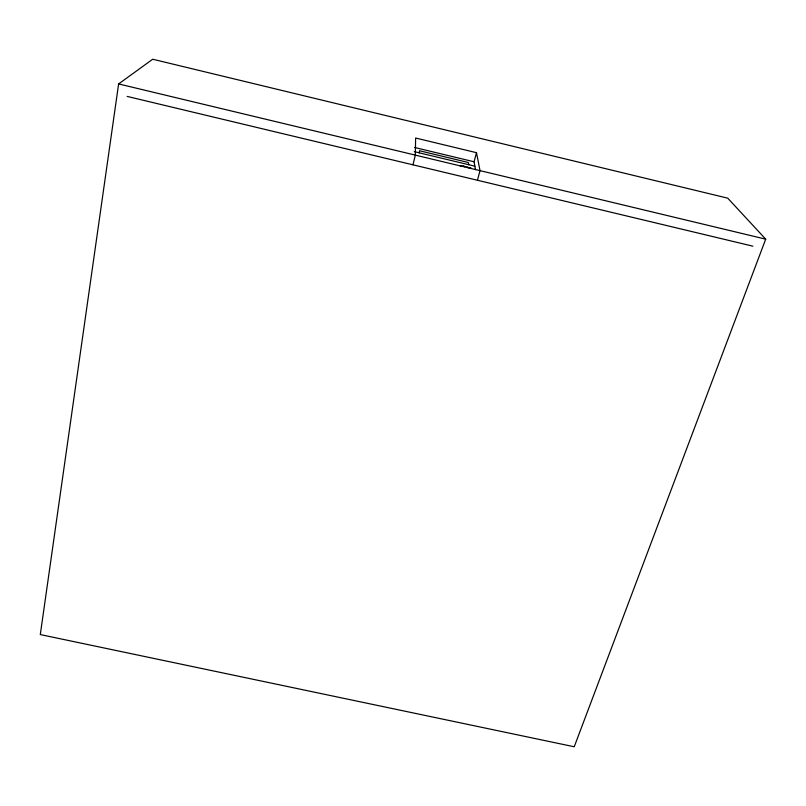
<?xml version="1.0" encoding="UTF-8"?>
<svg xmlns="http://www.w3.org/2000/svg" width="806" height="806" viewBox="0 0 806 806"><rect width="100%" height="100%" fill="white"/><g stroke="black" fill="none" stroke-linecap="round" stroke-linejoin="round"><path stroke-width="1.21" d="M419.442 152.878L419.442 150.742L468.367 162.5L468.719 164.706M469.515 167.638L468.629 167.658L469.676 167.89M118.613 83.935L40.3 634.574L574.225 746.769L765.7 239.17L727.747 198.175L152.707 59.231L118.613 83.935L765.7 239.17M468.054 167.547L468.095 167.225M412.954 164.807L415.342 155.125L415.614 138.017L476.487 152.677L480.033 170.64L477.434 180.242M475.49 169.623L474.059 161.774L476.487 152.677M463.087 166.318L462.342 166.147L463.138 166.298M470.382 167.94L471.147 168.263L470.019 168.011M127.187 96.418L752.864 246.173M414.576 147.478L474.059 161.774M414.294 151.639L474.865 166.187M467.359 167.225L466.593 167.003L467.349 167.205M463.611 166.117L464.83 166.641L463.611 166.117M461.223 165.784L460.075 165.603L461.223 165.784M460.488 165.492L460.488 165.492"/></g></svg>
